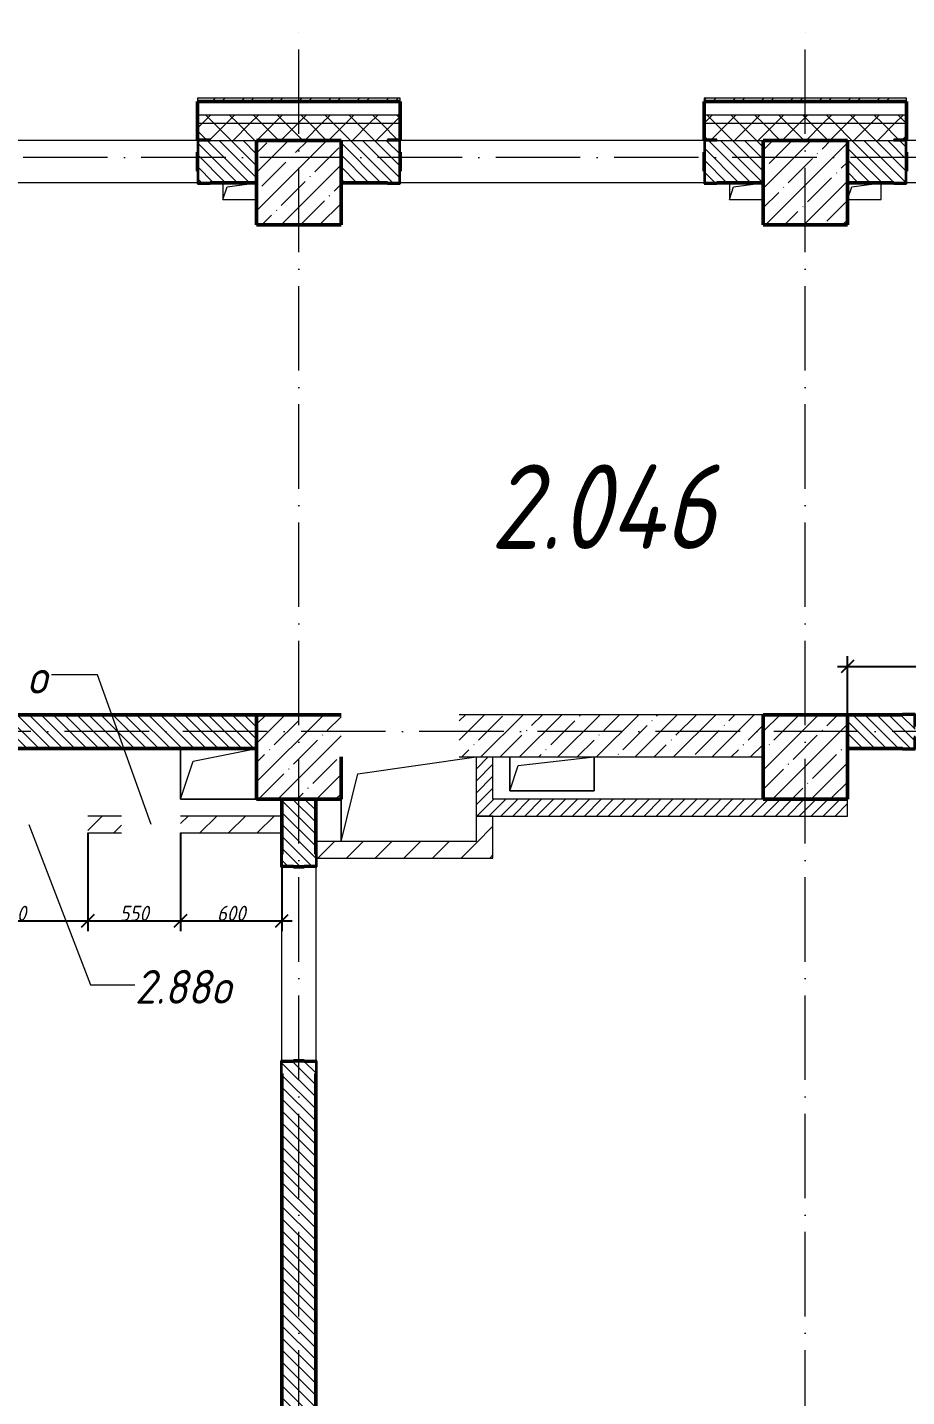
# Model space of a CAD drawing. Header units: millimetres. Extents: x -401725 to 250493, y 305116 to 802890.
# Drawn here: x 33333 to 38541, y 312586 to 320693 of the extents above; entities that cross this region are included whole.
import ezdxf

# ---------------------------------------------------------------- set-up
doc = ezdxf.new("R2010")
doc.units = ezdxf.units.MM
doc.linetypes.add('50_200_ШТРИХ_1Т_ш5_п1_п1_', pattern=[700, 500, -100, 0, -100])
for name, color, linetype, lineweight in [('A-____-____-DIMS', 7, 'Continuous', 9), ('A-FLOR-____-OTLN', 7, 'Continuous', 9), ('A-GENM-____-MCUT', 7, 'Continuous', 25), ('A-GENM-____-OTLN', 7, 'Continuous', 9), ('A-GENM-____-OTLN-1', 7, 'Continuous', 25), ('A-GLAZ-____-IDEN', 7, 'Continuous', 9), ('A-WALL-____-MCUT-1', 7, 'Continuous', 9), ('A-WALL-____-MCUT-2', 7, 'Continuous', 50), ('A-WALL-____-MCUT-3', 7, 'Continuous', 9), ('A-WALL-____-OTLN', 7, 'Continuous', 9), ('A-WALL-____-PATT-1', 7, 'Continuous', 9), ('A-WALL-FNSH-MCUT-1', 7, 'Continuous', 9), ('I-WALL-____-OTLN', 7, 'Continuous', 9), ('S-COLS-____-MCUT', 7, 'Continuous', 50), ('S-COLS-____-OTLN', 7, 'Continuous', 9), ('S-GRID-____-OTLN-1', 7, '50_200_ШТРИХ_1Т_ш5_п1_п1_', 9), ('Марки помещений', 7, 'Continuous', 9)]:
    doc.layers.add(name, color=color, linetype=linetype, lineweight=lineweight)
doc.styles.add('ISOCPEUR_I_3', font='isocpeui.ttf', dxfattribs={"width": 0.85, "height": 2.2})
doc.styles.add('ISOCPEUR_I_7', font='isocpeui.ttf', dxfattribs={"width": 0.9, "height": 90})
doc.styles.add('ISOCPEUR_I_9', font='isocpeui.ttf', dxfattribs={"width": 0.9, "height": 250})
doc.dimstyles.new('ISO-1_8_0_9К_СРЕДНИЙ_Кладочные_2', dxfattribs={"dimscale": 304.8, "dimtxt": 89.638306, "dimasz": 0.246063, "dimexe": 0.19685, "dimexo": 0, "dimgap": 0, "dimtad": 1, "dimdec": 3, "dimrnd": 0.001, "dimdsep": 46, "dimtxsty": 'ISOCPEUR_I_7', "dimblk1": 'OBLIQUE', "dimblk2": 'OBLIQUE', "dimsah": 1, "dimcen": 0.09, "dimdle": 0.19685, "dimazin": 0, "dimtfac": 1, "dimtdec": 4, "dimtix": 1, "dimtmove": 1, "dimatfit": 3, "dimfxl": 1, "dimtvp": 1, "dimtolj": 1, "dimtzin": 0, "dimarcsym": 2})
pattern_1 = [(135, (-15659.08, 310542.9), (-35.35534, -35.35534), [])]
pattern_2 = [(45, (-15659.08, 310542.9), (-70.71068, 70.71068), []), (135, (-15659.08, 310542.9), (-70.71068, -70.71068), [])]
pattern_3 = [(45, (-15659.08, 310542.9), (-114.04925, 114.04925), []), (45, (-15545.03, 310542.9), (-114.04925, 114.04925), [201.612, -40.322, 3.353, -36.97])]
pattern_4 = [(45, (-15659.08, 310542.9), (-84.8528, 84.8528), [])]
pattern_5 = [(45, (-15659.08, 310542.9), (-35.35534, 35.35534), [])]

# ---------------------------------------------------------------- blocks, each defined once
blk = doc.blocks.new('BSC_Колонна _Прямоугольная - 500х500-V60-АР1_План отверстий 2 этажа в осях 1-64_А-ГГ')
at = {"layer": 'S-COLS-____-OTLN'}
h = blk.add_hatch(dxfattribs=at)
h.set_pattern_fill('FP_89', color=256, style=0, pattern_type=2)
h.set_pattern_definition([(45, (-50600, -5831.04), (-114.04925, 114.04925), []), (45, (-50485.95, -5831.04), (-114.04925, 114.04925), [201.613, -40.323, 3.353, -36.97])])
h.paths.add_polyline_path([(-250, -250), (250, -250), (250, 250), (-250, 250), (-250, 0)], flags=0)
at = {"layer": 'S-COLS-____-MCUT'}
for p, q in [((250, 250), (-250, 250)), ((-250, 250), (-250, -250)), ((250, -250), (250, 0)), ((-250, -250), (250, -250))]:
    blk.add_line(p, q, dxfattribs=at)
blk = doc.blocks.new('BSC_Колонна _Прямоугольная - 500х500-V62-АР1_План отверстий 2 этажа в осях 1-64_А-ГГ')
at = {"layer": 'S-COLS-____-OTLN'}
h = blk.add_hatch(dxfattribs=at)
h.set_pattern_fill('FP_91', color=256, style=0, pattern_type=2)
h.set_pattern_definition([(45, (-53600, -5831.04), (-114.04925, 114.04925), []), (45, (-53485.95, -5831.04), (-114.04925, 114.04925), [201.613, -40.323, 3.353, -36.97])])
h.paths.add_polyline_path([(-250, -250), (250, -250), (250, 250), (-250, 250)], flags=0)
at = {"layer": 'S-COLS-____-MCUT'}
for p, q in [((250, 250), (-250, 250)), ((-250, 250), (-250, -250)), ((250, -250), (250, 250)), ((-250, -250), (250, -250))]:
    blk.add_line(p, q, dxfattribs=at)
blk = doc.blocks.new('BSC_Колонна _Прямоугольная - 500х500-V117-АР1_План отверстий 2 этажа в осях 1-64_А-ГГ')
at = {"layer": 'S-COLS-____-OTLN'}
h = blk.add_hatch(dxfattribs=at)
h.set_pattern_fill('FP_146', color=256, style=0, pattern_type=2)
h.set_pattern_definition([(45, (-53600, -9231.04), (-114.04925, 114.04925), []), (45, (-53485.95, -9231.04), (-114.04925, 114.04925), [201.613, -40.323, 3.353, -36.97])])
h.paths.add_polyline_path([(-250, -250), (250, -250), (250, 250), (-250, 250), (-250, 104.8)], flags=0)
at = {"layer": 'S-COLS-____-MCUT'}
for p, q in [((250, 250), (-250, 250)), ((-250, 250), (-250, -250)), ((250, -250), (250, 250)), ((-250, -250), (250, -250))]:
    blk.add_line(p, q, dxfattribs=at)
blk = doc.blocks.new('Фахверк_СКБ_Уголок - 250_2700-27497298-АР1_План отверстий 2 этажа в осях 1-64_А-ГГ')
at = {"layer": 'A-GENM-____-MCUT'}
for p, q in [((200, 181), (125, 181)), ((125, 181), (125, 106)), ((131, 106), (131, 175)), ((131, 175), (200, 175)), ((200, 175), (200, 181)), ((125, 106), (131, 106)), ((131, -6), (125, -6)), ((125, -6), (125, -81)), ((125, -81), (200, -81)), ((131, -75), (131, -6)), ((200, -75), (131, -75)), ((200, -81), (200, -75))]:
    blk.add_line(p, q, dxfattribs=at)
blk = doc.blocks.new('Фахверк_СКБ_Уголок - 200_3960-28268576-АР1_План отверстий 2 этажа в осях 1-64_А-ГГ')
at = {"layer": 'A-GENM-____-MCUT'}
for p, q in [((200, 156), (125, 156)), ((125, 156), (125, 81)), ((131, 81), (131, 150)), ((131, 150), (200, 150)), ((200, 150), (200, 156)), ((125, 81), (131, 81)), ((131, 19), (125, 19)), ((125, 19), (125, -56)), ((131, -50), (131, 19)), ((125, -56), (200, -56)), ((200, -50), (131, -50)), ((200, -56), (200, -50))]:
    blk.add_line(p, q, dxfattribs=at)
blk = doc.blocks.new('AR_Отверстие прямоугольное _в плите_ - AR_Отверстие прямоугольное _в плите_-V156-АР1_План отверстий 2 этажа в осях 1-64_А-ГГ')
at = {"layer": 'A-GENM-____-OTLN'}
for p, q in [((-250, 100), (-250, -100)), ((-200, 50), (250, 100)), ((250, -100), (250, 100)), ((-250, -100), (-200, 50)), ((-250, -100), (250, -100))]:
    blk.add_line(p, q, dxfattribs=at)
blk = doc.blocks.new('AR_Отверстие прямоугольное _в плите_ - AR_Отверстие прямоугольное _в плите_-V165-АР1_План отверстий 2 этажа в осях 1-64_А-ГГ')
at = {"layer": 'A-GENM-____-OTLN'}
for p, q in [((-100, 50), (-100, -50)), ((-100, -50), (-75, 25)), ((-75, 25), (100, 50)), ((-100, -50), (100, -50))]:
    blk.add_line(p, q, dxfattribs=at)
blk = doc.blocks.new('AR_Отверстие прямоугольное _в плите_ - AR_Отверстие прямоугольное _в плите_-V166-АР1_План отверстий 2 этажа в осях 1-64_А-ГГ')
at = {"layer": 'A-GENM-____-OTLN'}
for p, q in [((-100, -50), (-75, 25)), ((-75, 25), (100, 50)), ((100, -50), (100, 50)), ((-100, -50), (100, -50))]:
    blk.add_line(p, q, dxfattribs=at)
blk = doc.blocks.new('AR_Отверстие прямоугольное _в плите_ - AR_Отверстие прямоугольное _в плите_-30553057-АР1_План отверстий 2 этажа в осях 1-64_А-ГГ')
at = {"layer": 'A-GENM-____-OTLN'}
for p, q in [((-300, 150), (400, 250)), ((-400, -250), (-300, 150)), ((-400, 0), (-400, -250))]:
    blk.add_line(p, q, dxfattribs=at)
blk = doc.blocks.new('AR_Отверстие прямоугольное _в плите_ - AR_Отверстие прямоугольное _в плите_-30552670-АР1_План отверстий 2 этажа в осях 1-64_А-ГГ')
at = {"layer": 'A-GENM-____-OTLN'}
for p, q in [((-225, 150), (-225, -150)), ((-150, 75), (225, 150)), ((-225, -150), (-150, 75)), ((-225, -150), (225, -150))]:
    blk.add_line(p, q, dxfattribs=at)
blk = doc.blocks.new('154_Стойка_СКБ_Уголок - СМ-2180_200-28268025-АР1_План отверстий 2 этажа в осях 1-64_А-ГГ')
at = {"layer": 'A-GENM-____-MCUT'}
for p, q in [((125, 156), (125, 81)), ((200, 156), (125, 156)), ((131, 81), (131, 150)), ((131, 150), (200, 150)), ((200, 150), (200, 156)), ((125, 81), (131, 81)), ((131, 19), (125, 19)), ((125, 19), (125, -56)), ((131, -50), (131, 19)), ((125, -56), (200, -56)), ((200, -50), (131, -50)), ((200, -56), (200, -50))]:
    blk.add_line(p, q, dxfattribs=at)
blk = doc.blocks.new('_Oblique')
at = {"color": 0, "linetype": 'ByBlock', "lineweight": -2}
blk.add_line((-0.5, -0.5), (0.5, 0.5), dxfattribs=at)
blk = doc.blocks.new('*D9279')
at = {"layer": 'A-____-____-DIMS', "color": 0, "lineweight": -2, "transparency": 16777216}
for p, q in [((38130.9, 316910), (39250.9, 316910)), ((38190.9, 316623.9), (38190.9, 316970)), ((39190.9, 316623.9), (39190.9, 316970))]:
    blk.add_line(p, q, dxfattribs=at)
at = {"layer": 'Defpoints', "color": 0, "transparency": 16777216}
for p in [(39190.9, 316910), (38190.9, 316623.9), (39190.9, 316623.9)]:
    blk.add_point(p, dxfattribs=at)
at = {"layer": 'A-____-____-DIMS', "color": 0, "lineweight": -2, "transparency": 16777216, "xscale": 75, "yscale": 75, "zscale": 75, "rotation": 180}
blk.add_blockref('_Oblique', (38190.9, 316910), dxfattribs=at)
at = {"layer": 'A-____-____-DIMS', "color": 0, "lineweight": -2, "transparency": 16777216, "xscale": 75, "yscale": 75, "zscale": 75}
blk.add_blockref('_Oblique', (39190.9, 316910), dxfattribs=at)
at = {"layer": 'A-____-____-DIMS', "color": 0, "transparency": 16777216, "insert": (38690.9, 316955), "char_height": 90, "width": 504.733, "attachment_point": 5, "style": 'ISOCPEUR_I_7'}
blk.add_mtext('\\A1;1000', dxfattribs=at)
blk = doc.blocks.new('*D9280')
at = {"layer": 'A-____-____-DIMS', "color": 0, "lineweight": -2, "transparency": 16777216}
for p, q in [((32790.9, 315873.9), (32790.9, 315342.7)), ((33690.9, 315923.9), (33690.9, 315342.7)), ((32730.9, 315402.7), (33750.9, 315402.7))]:
    blk.add_line(p, q, dxfattribs=at)
at = {"layer": 'Defpoints', "color": 0, "transparency": 16777216}
for p in [(32790.9, 315873.9), (33690.9, 315923.9), (33690.9, 315402.7)]:
    blk.add_point(p, dxfattribs=at)
at = {"layer": 'A-____-____-DIMS', "color": 0, "lineweight": -2, "transparency": 16777216, "xscale": 75, "yscale": 75, "zscale": 75, "rotation": 180}
blk.add_blockref('_Oblique', (32790.9, 315402.7), dxfattribs=at)
at = {"layer": 'A-____-____-DIMS', "color": 0, "lineweight": -2, "transparency": 16777216, "xscale": 75, "yscale": 75, "zscale": 75}
blk.add_blockref('_Oblique', (33690.9, 315402.7), dxfattribs=at)
at = {"layer": 'A-____-____-DIMS', "color": 0, "transparency": 16777216, "insert": (33240.9, 315447.7), "char_height": 90, "width": 409.578, "attachment_point": 5, "style": 'ISOCPEUR_I_7'}
blk.add_mtext('\\A1;900', dxfattribs=at)
blk = doc.blocks.new('*D9281')
at = {"layer": 'A-____-____-DIMS', "color": 0, "lineweight": -2, "transparency": 16777216}
for p, q in [((33690.9, 315923.9), (33690.9, 315342.7)), ((34240.9, 315923.9), (34240.9, 315342.7)), ((33630.9, 315402.7), (34300.9, 315402.7))]:
    blk.add_line(p, q, dxfattribs=at)
at = {"layer": 'Defpoints', "color": 0, "transparency": 16777216}
for p in [(33690.9, 315923.9), (34240.9, 315923.9), (34240.9, 315402.7)]:
    blk.add_point(p, dxfattribs=at)
at = {"layer": 'A-____-____-DIMS', "color": 0, "lineweight": -2, "transparency": 16777216, "xscale": 75, "yscale": 75, "zscale": 75, "rotation": 180}
blk.add_blockref('_Oblique', (33690.9, 315402.7), dxfattribs=at)
at = {"layer": 'A-____-____-DIMS', "color": 0, "lineweight": -2, "transparency": 16777216, "xscale": 75, "yscale": 75, "zscale": 75}
blk.add_blockref('_Oblique', (34240.9, 315402.7), dxfattribs=at)
at = {"layer": 'A-____-____-DIMS', "color": 0, "transparency": 16777216, "insert": (33965.9, 315447.7), "char_height": 90, "width": 409.578, "attachment_point": 5, "style": 'ISOCPEUR_I_7'}
blk.add_mtext('\\A1;550', dxfattribs=at)
blk = doc.blocks.new('*D9282')
at = {"layer": 'A-____-____-DIMS', "color": 0, "lineweight": -2, "transparency": 16777216}
for p, q in [((34240.9, 315923.9), (34240.9, 315342.7)), ((34840.9, 315923.9), (34840.9, 315342.7)), ((34180.9, 315402.7), (34900.9, 315402.7))]:
    blk.add_line(p, q, dxfattribs=at)
at = {"layer": 'Defpoints', "color": 0, "transparency": 16777216}
for p in [(34240.9, 315923.9), (34840.9, 315923.9), (34840.9, 315402.7)]:
    blk.add_point(p, dxfattribs=at)
at = {"layer": 'A-____-____-DIMS', "color": 0, "lineweight": -2, "transparency": 16777216, "xscale": 75, "yscale": 75, "zscale": 75, "rotation": 180}
blk.add_blockref('_Oblique', (34240.9, 315402.7), dxfattribs=at)
at = {"layer": 'A-____-____-DIMS', "color": 0, "lineweight": -2, "transparency": 16777216, "xscale": 75, "yscale": 75, "zscale": 75}
blk.add_blockref('_Oblique', (34840.9, 315402.7), dxfattribs=at)
at = {"layer": 'A-____-____-DIMS', "color": 0, "transparency": 16777216, "insert": (34540.9, 315447.7), "char_height": 90, "width": 409.578, "attachment_point": 5, "style": 'ISOCPEUR_I_7'}
blk.add_mtext('\\A1;600', dxfattribs=at)

msp = doc.modelspace()

# ---------------------------------------------------------------- hatches: boundary and pattern name
at = {"layer": 'A-WALL-____-PATT-1'}
h = msp.add_hatch(dxfattribs=at)
h.set_pattern_fill('FP_3', color=256, style=0, pattern_type=2)
h.set_pattern_definition([(45, (-15659.08, 310542.9), (-85.53659, 85.53659), []), (45, (-15602.06, 310542.9), (-85.53659, 85.53659), [])])
h.paths.add_polyline_path([(56205.9187, 320253.9433), (56205.9187, 320273.9433), (52340.9187, 320273.9433), (52340.9187, 320253.9433), (55025.8006, 320253.9433)], flags=0)
h.paths.add_polyline_path([(50540.9187, 320253.9433), (50540.9187, 320273.9433), (49340.9187, 320273.9433), (49340.9187, 320253.9433), (49723.4078, 320253.9433)], flags=0)
h.paths.add_polyline_path([(47540.9187, 320253.9433), (47540.9187, 320273.9433), (46340.9187, 320273.9433), (46340.9187, 320253.9433), (47072.2113, 320253.9433)], flags=0)
h.paths.add_polyline_path([(43537.2827, 320253.9433), (44540.9187, 320253.9433), (44540.9187, 320273.9433), (43340.9187, 320273.9433), (43340.9187, 320253.9433)], flags=0)
h.paths.add_polyline_path([(40886.0863, 320253.9433), (41540.9187, 320253.9433), (41540.9187, 320273.9433), (40340.9187, 320273.9433), (40340.9187, 320253.9433)], flags=0)
h.paths.add_polyline_path([(38540.9187, 320253.9433), (38540.9187, 320273.9433), (37340.9187, 320273.9433), (37340.9187, 320253.9433), (37351.1577, 320253.9433)], flags=0)
h.paths.add_polyline_path([(35540.9187, 320253.9433), (35540.9187, 320273.9433), (34340.9187, 320273.9433), (34340.9187, 320253.9433), (34699.9613, 320253.9433)], flags=0)
h.paths.add_polyline_path([(29540.9187, 320253.9433), (29540.9187, 320273.9433), (28340.9187, 320273.9433), (28340.9187, 320253.9433), (28513.8363, 320253.9433)], flags=0)
h.paths.add_polyline_path([(31340.9187, 320253.9433), (32540.9187, 320253.9433), (32540.9187, 320273.9433), (31340.9187, 320273.9433)], flags=0)
h.paths.add_polyline_path([(25340.9187, 320253.9433), (26540.9187, 320253.9433), (26540.9187, 320273.9433), (25340.9187, 320273.9433)], flags=0)
h.paths.add_polyline_path([(22675.9187, 320253.9433), (23540.9187, 320253.9433), (23540.9187, 320273.9433), (22675.9187, 320273.9433)], flags=0)
h = msp.add_hatch(dxfattribs=at)
h.set_pattern_fill('FP_1', color=256, style=0, pattern_type=2)
h.set_pattern_definition(pattern_2)
h.paths.add_polyline_path([(58690.9187, 320123.9433), (58690.9187, 320173.9433), (52340.9187, 320173.9433), (52340.9187, 320123.9433), (58560.7292, 320123.9433)], flags=0)
h.paths.add_polyline_path([(49723.4078, 320123.9433), (50540.9187, 320123.9433), (50540.9187, 320173.9433), (49340.9187, 320173.9433), (49340.9187, 320123.9433)], flags=0)
h.paths.add_polyline_path([(47540.9187, 320123.9433), (47540.9187, 320173.9433), (46340.9187, 320173.9433), (46340.9187, 320123.9433), (47072.2113, 320123.9433)], flags=0)
h.paths.add_polyline_path([(44540.9187, 320123.9433), (44540.9187, 320173.9433), (43340.9187, 320173.9433), (43340.9187, 320123.9433), (44421.0149, 320123.9433)], flags=0)
h.paths.add_polyline_path([(41540.9187, 320123.9433), (41540.9187, 320173.9433), (40340.9187, 320173.9433), (40340.9187, 320123.9433), (40886.0863, 320123.9433)], flags=0)
h.paths.add_polyline_path([(37340.9187, 320123.9433), (38540.9187, 320123.9433), (38540.9187, 320173.9433), (37340.9187, 320173.9433)], flags=0)
h.paths.add_polyline_path([(34340.9187, 320123.9433), (35540.9187, 320123.9433), (35540.9187, 320173.9433), (34340.9187, 320173.9433)], flags=0)
h.paths.add_polyline_path([(32048.7649, 320123.9433), (32540.9187, 320123.9433), (32540.9187, 320173.9433), (31340.9187, 320173.9433), (31340.9187, 320123.9433)], flags=0)
h.paths.add_polyline_path([(29540.9187, 320123.9433), (29540.9187, 320173.9433), (28340.9187, 320173.9433), (28340.9187, 320123.9433), (28513.8363, 320123.9433)], flags=0)
h.paths.add_polyline_path([(26540.9187, 320123.9433), (26540.9187, 320173.9433), (25340.9187, 320173.9433), (25340.9187, 320123.9433), (25862.6399, 320123.9433)], flags=0)
h.paths.add_polyline_path([(22140.9187, 320123.9433), (23540.9187, 320123.9433), (23540.9187, 320173.9433), (22140.9187, 320173.9433)], flags=0)
h.paths.add_polyline_path([(20340.9187, 320123.9433), (20340.9187, 320173.9433), (19140.9187, 320173.9433), (19140.9187, 320123.9433), (19676.5149, 320123.9433)], flags=0)
h.paths.add_polyline_path([(11340.9187, 320123.9433), (11340.9187, 320173.9433), (8170.9187, 320173.9433), (8170.9187, 320123.9433), (9071.7291, 320123.9433)], flags=0)
h = msp.add_hatch(dxfattribs=at)
h.set_pattern_fill('FP_1', color=256, style=0, pattern_type=2)
h.set_pattern_definition(pattern_2)
h.paths.add_polyline_path([(58690.9187, 320023.9433), (58690.9187, 320123.9433), (52340.9187, 320123.9433), (52340.9187, 320029.9433), (52415.9187, 320029.9433), (52415.9187, 320023.9433), (58560.7292, 320023.9433)], flags=0)
h.paths.add_polyline_path([(49723.4078, 320023.9433), (50465.9187, 320023.9433), (50465.9187, 320029.9433), (50540.9187, 320029.9433), (50540.9187, 320123.9433), (49340.9187, 320123.9433), (49340.9187, 320029.9433), (49415.9187, 320029.9433), (49415.9187, 320023.9433)], flags=0)
h.paths.add_polyline_path([(47465.9187, 320023.9433), (47465.9187, 320029.9433), (47540.9187, 320029.9433), (47540.9187, 320123.9433), (46340.9187, 320123.9433), (46340.9187, 320029.9433), (46415.9187, 320029.9433), (46415.9187, 320023.9433), (47190.9187, 320023.9433)], flags=0)
h.paths.add_polyline_path([(43690.9187, 320023.9433), (44465.9187, 320023.9433), (44465.9187, 320029.9433), (44540.9187, 320029.9433), (44540.9187, 320123.9433), (43340.9187, 320123.9433), (43340.9187, 320029.9433), (43415.9187, 320029.9433), (43415.9187, 320023.9433), (43537.2827, 320023.9433)], flags=0)
h.paths.add_polyline_path([(40886.0863, 320023.9433), (41465.9187, 320023.9433), (41465.9187, 320029.9433), (41540.9187, 320029.9433), (41540.9187, 320123.9433), (40340.9187, 320123.9433), (40340.9187, 320029.9433), (40415.9187, 320029.9433), (40415.9187, 320023.9433)], flags=0)
h.paths.add_polyline_path([(38190.9187, 320023.9433), (38465.9187, 320023.9433), (38465.9187, 320029.9433), (38540.9187, 320029.9433), (38540.9187, 320123.9433), (37340.9187, 320123.9433), (37340.9187, 320029.9433), (37415.9187, 320029.9433), (37415.9187, 320023.9433), (37690.9187, 320023.9433)], flags=0)
h.paths.add_polyline_path([(35190.9187, 320023.9433), (35465.9187, 320023.9433), (35465.9187, 320029.9433), (35540.9187, 320029.9433), (35540.9187, 320123.9433), (34340.9187, 320123.9433), (34340.9187, 320029.9433), (34415.9187, 320029.9433), (34415.9187, 320023.9433), (34699.9613, 320023.9433)], flags=0)
h.paths.add_polyline_path([(32465.9187, 320023.9433), (32465.9187, 320029.9433), (32540.9187, 320029.9433), (32540.9187, 320123.9433), (31340.9187, 320123.9433), (31340.9187, 320029.9433), (31415.9187, 320029.9433), (31415.9187, 320023.9433), (32048.7649, 320023.9433)], flags=0)
h.paths.add_polyline_path([(29465.9187, 320023.9433), (29465.9187, 320029.9433), (29540.9187, 320029.9433), (29540.9187, 320123.9433), (28340.9187, 320123.9433), (28340.9187, 320029.9433), (28415.9187, 320029.9433), (28415.9187, 320023.9433), (29190.9187, 320023.9433)], flags=0)
h.paths.add_polyline_path([(25415.9187, 320023.9433), (26465.9187, 320023.9433), (26465.9187, 320029.9433), (26540.9187, 320029.9433), (26540.9187, 320123.9433), (25340.9187, 320123.9433), (25340.9187, 320029.9433), (25415.9187, 320029.9433)], flags=0)
h.paths.add_polyline_path([(23190.9187, 320023.9433), (23465.9187, 320023.9433), (23465.9187, 320029.9433), (23540.9187, 320029.9433), (23540.9187, 320123.9433), (22140.9187, 320123.9433), (22140.9187, 320023.9433), (22640.9187, 320023.9433)], flags=0)
h.paths.add_polyline_path([(19676.5149, 320023.9433), (20265.9187, 320023.9433), (20265.9187, 320029.9433), (20340.9187, 320029.9433), (20340.9187, 320123.9433), (19140.9187, 320123.9433), (19140.9187, 320023.9433), (19640.9187, 320023.9433)], flags=0)
h.paths.add_polyline_path([(11265.9187, 320023.9433), (11265.9187, 320029.9433), (11340.9187, 320029.9433), (11340.9187, 320123.9433), (8170.9187, 320123.9433), (8170.9187, 320023.9433), (10640.9187, 320023.9433)], flags=0)
h = msp.add_hatch(dxfattribs=at)
h.set_pattern_fill('FP_6', color=256, style=0, pattern_type=2)
h.set_pattern_definition(pattern_1)
h.paths.add_polyline_path([(34415.9187, 319773.9433), (34690.9187, 319773.9433), (34690.9187, 320023.9433), (34346.9187, 320023.9433), (34346.9187, 319954.9433), (34340.9187, 319954.9433), (34340.9187, 319842.9433), (34346.9187, 319842.9433), (34346.9187, 319773.9433)], flags=0)
h.paths.add_polyline_path([(31415.9187, 319773.9433), (32534.9187, 319773.9433), (32534.9187, 319842.9433), (32540.9187, 319842.9433), (32540.9187, 319954.9433), (32534.9187, 319954.9433), (32534.9187, 320023.9433), (31346.9187, 320023.9433), (31346.9187, 319954.9433), (31340.9187, 319954.9433), (31340.9187, 319842.9433), (31346.9187, 319842.9433), (31346.9187, 319773.9433)], flags=0)
h.paths.add_polyline_path([(29465.9187, 319773.9433), (29534.9187, 319773.9433), (29534.9187, 319842.9433), (29540.9187, 319842.9433), (29540.9187, 319954.9433), (29534.9187, 319954.9433), (29534.9187, 320023.9433), (29190.9187, 320023.9433), (29190.9187, 319773.9433)], flags=0)
h = msp.add_hatch(dxfattribs=at)
h.set_pattern_fill('FP_6', color=256, style=0, pattern_type=2)
h.set_pattern_definition(pattern_1)
h.paths.add_polyline_path([(37351.1577, 319773.9433), (37690.9187, 319773.9433), (37690.9187, 320023.9433), (37346.9187, 320023.9433), (37346.9187, 319954.9433), (37340.9187, 319954.9433), (37340.9187, 319842.9433), (37346.9187, 319842.9433), (37346.9187, 319773.9433)], flags=0)
h.paths.add_polyline_path([(35534.9187, 319773.9433), (35534.9187, 319842.9433), (35540.9187, 319842.9433), (35540.9187, 319954.9433), (35534.9187, 319954.9433), (35534.9187, 320023.9433), (35190.9187, 320023.9433), (35190.9187, 319773.9433), (35465.9187, 319773.9433)], flags=0)
h = msp.add_hatch(dxfattribs=at)
h.set_pattern_fill('FP_6', color=256, style=0, pattern_type=2)
h.set_pattern_definition(pattern_1)
h.paths.add_polyline_path([(43346.9187, 319773.9433), (43690.9187, 319773.9433), (43690.9187, 320023.9433), (43346.9187, 320023.9433), (43346.9187, 319954.9433), (43340.9187, 319954.9433), (43340.9187, 319842.9433), (43346.9187, 319842.9433), (43346.9187, 319778.229)], flags=0)
h.paths.add_polyline_path([(40886.0863, 319773.9433), (41534.9187, 319773.9433), (41534.9187, 319842.9433), (41540.9187, 319842.9433), (41540.9187, 319954.9433), (41534.9187, 319954.9433), (41534.9187, 320023.9433), (40346.9187, 320023.9433), (40346.9187, 319954.9433), (40340.9187, 319954.9433), (40340.9187, 319842.9433), (40346.9187, 319842.9433), (40346.9187, 319773.9433), (40415.9187, 319773.9433)], flags=0)
h.paths.add_polyline_path([(38534.9187, 319773.9433), (38534.9187, 319842.9433), (38540.9187, 319842.9433), (38540.9187, 319954.9433), (38534.9187, 319954.9433), (38534.9187, 320023.9433), (38190.9187, 320023.9433), (38190.9187, 319773.9433), (38465.9187, 319773.9433)], flags=0)
h = msp.add_hatch(dxfattribs=at)
h.set_pattern_fill('FP_6', color=256, style=0, pattern_type=2)
h.set_pattern_definition(pattern_1)
h.paths.add_polyline_path([(33816.2292, 316423.9433), (34690.9187, 316423.9433), (34690.9187, 316623.9433), (31946.9187, 316623.9433), (31946.9187, 316554.9433), (31940.9187, 316554.9433), (31940.9187, 316492.9433), (31946.9187, 316492.9433), (31946.9187, 316423.9433), (32048.7649, 316423.9433)], flags=0)
h.paths.add_polyline_path([(29890.9187, 316423.9433), (30784.9187, 316423.9433), (30784.9187, 316492.9433), (30790.9187, 316492.9433), (30790.9187, 316554.9433), (30784.9187, 316554.9433), (30784.9187, 316623.9433), (29890.9187, 316623.9433), (29890.9187, 316511.4433)], flags=0)
h.paths.add_polyline_path([(29190.9187, 316423.9433), (29490.9187, 316423.9433), (29490.9187, 316623.9433), (29190.9187, 316623.9433)], flags=0)
h = msp.add_hatch(dxfattribs=at)
h.set_pattern_fill('FP_25', color=256, style=0, pattern_type=2)
h.set_pattern_definition(pattern_3)
h.paths.add_polyline_path([(37690.9187, 316373.9433), (37690.9187, 316623.9433), (35890.9187, 316623.9433), (35890.9187, 316373.9433), (37351.1577, 316373.9433)], flags=0)
h = msp.add_hatch(dxfattribs=at)
h.set_pattern_fill('FP_6', color=256, style=0, pattern_type=2)
h.set_pattern_definition(pattern_1)
h.paths.add_polyline_path([(43690.9187, 316423.9433), (43690.9187, 316623.9433), (43290.9187, 316623.9433), (43290.9187, 316423.9433)], flags=0)
h.paths.add_polyline_path([(40296.9187, 316423.9433), (41084.9187, 316423.9433), (41084.9187, 316492.9433), (41090.9187, 316492.9433), (41090.9187, 316554.9433), (41084.9187, 316554.9433), (41084.9187, 316623.9433), (40296.9187, 316623.9433), (40296.9187, 316554.9433), (40290.9187, 316554.9433), (40290.9187, 316492.9433), (40296.9187, 316492.9433), (40296.9187, 316463.9433)], flags=0)
h.paths.add_polyline_path([(41996.9187, 316423.9433), (42890.9187, 316423.9433), (42890.9187, 316623.9433), (41996.9187, 316623.9433), (41996.9187, 316554.9433), (41990.9187, 316554.9433), (41990.9187, 316492.9433), (41996.9187, 316492.9433), (41996.9187, 316424.6491)], flags=0)
h.paths.add_polyline_path([(38515.9187, 316423.9433), (38584.9187, 316423.9433), (38584.9187, 316492.9433), (38590.9187, 316492.9433), (38590.9187, 316554.9433), (38584.9187, 316554.9433), (38584.9187, 316623.9433), (38190.9187, 316623.9433), (38190.9187, 316423.9433)], flags=0)
h = msp.add_hatch(dxfattribs=at)
h.set_pattern_fill('FP_5', color=256, style=0, pattern_type=2)
h.set_pattern_definition(pattern_5)
h.paths.add_polyline_path([(36090.9187, 316123.9433), (36090.9187, 316373.9433), (35990.9187, 316373.9433), (35990.9187, 316123.9433)], flags=0)
h = msp.add_hatch(dxfattribs=at)
h.set_pattern_fill('FP_6', color=256, style=0, pattern_type=2)
h.set_pattern_definition(pattern_1)
h.paths.add_polyline_path([(34840.9187, 309123.9433), (35040.9187, 309123.9433), (35040.6985, 314567.9433), (34971.9187, 314567.9433), (34971.9187, 314573.9433), (34909.9187, 314573.9433), (34909.9187, 314567.9433), (34840.9187, 314567.9433), (34840.9187, 309558.8219)], flags=0)
h.paths.add_polyline_path([(34971.9187, 315723.9433), (34971.9187, 315729.9433), (35040.9187, 315729.9433), (35040.9187, 316123.9433), (34840.9187, 316123.9433), (34840.9187, 315729.9433), (34909.9187, 315729.9433), (34909.9187, 315723.9433)], flags=0)
h = msp.add_hatch(dxfattribs=at)
h.set_pattern_fill('FP_5', color=256, style=0, pattern_type=2)
h.set_pattern_definition(pattern_5)
h.paths.add_polyline_path([(35990.9187, 316023.9433), (38190.9187, 316023.9433), (38190.9187, 316123.9433), (35990.9187, 316123.9433)], flags=0)
h = msp.add_hatch(dxfattribs=at)
h.set_pattern_fill('FP_4', color=256, style=0, pattern_type=2)
h.set_pattern_definition(pattern_4)
h.paths.add_polyline_path([(32790.9187, 315923.9433), (32990.9187, 315923.9433), (32990.9187, 316023.9433), (32790.9187, 316023.9433)], flags=0)
h.paths.add_polyline_path([(33816.2292, 315923.9433), (33890.9187, 315923.9433), (33890.9187, 316023.9433), (33690.9187, 316023.9433), (33690.9187, 315923.9433)], flags=0)
h.paths.add_polyline_path([(34840.9187, 315923.9433), (34840.9187, 316023.9433), (34240.9187, 316023.9433), (34240.9187, 315923.9433)], flags=0)
h.paths.add_polyline_path([(32042.4187, 315926.9433), (32087.9187, 315926.9433), (32087.9187, 316020.9433), (32040.9187, 316020.9433), (32040.9187, 315926.9433)], flags=0)
h = msp.add_hatch(dxfattribs=at)
h.set_pattern_fill('FP_4', color=256, style=0, pattern_type=2)
h.set_pattern_definition(pattern_4)
h.paths.add_polyline_path([(36090.9187, 315773.9433), (36090.9187, 316023.9433), (35990.9187, 316023.9433), (35990.9187, 315773.9433)], flags=0)
h = msp.add_hatch(dxfattribs=at)
h.set_pattern_fill('FP_4', color=256, style=0, pattern_type=2)
h.set_pattern_definition(pattern_4)
h.paths.add_polyline_path([(35990.9187, 315773.9433), (35990.9187, 315873.9433), (35040.9187, 315873.9433), (35040.9187, 315798.9433), (35046.9187, 315798.9433), (35046.9187, 315773.9433), (35583.6935, 315773.9433)], flags=0)
at = {"layer": 'S-COLS-____-OTLN'}
h = msp.add_hatch(dxfattribs=at)
h.set_pattern_fill('FP_25', color=256, style=0, pattern_type=2)
h.set_pattern_definition(pattern_3)
h.paths.add_polyline_path([(34690.9187, 319523.9433), (35190.9187, 319523.9433), (35190.9187, 320023.9433), (34690.9187, 320023.9433), (34690.9187, 319878.7498)], flags=0)

# ---------------------------------------------------------------- linework, layer by layer
at = {"layer": 'A-FLOR-____-OTLN'}
for p, q in [((34240.9187, 316123.9433), (34240.9187, 316423.9433)), ((36190.9187, 316173.9433), (36190.9187, 316373.9433)), ((36690.9187, 316373.9433), (36690.9187, 316173.9433)), ((36690.9187, 316173.9433), (36190.9187, 316173.9433)), ((34690.9187, 316123.9433), (34240.9187, 316123.9433)), ((35190.9187, 315873.9433), (35190.9187, 316123.9433))]:
    msp.add_line(p, q, dxfattribs=at)
at = {"layer": 'A-GLAZ-____-IDEN'}
for p, q in [((33748.1614, 316860.6893), (33475.3567, 316860.6893)), ((34065.9187, 315973.9433), (33748.1614, 316860.6893)), ((33340.9187, 315973.9433), (33706.5894, 315025.1895)), ((33706.5894, 315025.1895), (33970.0812, 315025.1895))]:
    msp.add_line(p, q, dxfattribs=at)
at = {"layer": 'A-WALL-____-MCUT-1'}
for p, q in [((37690.9187, 316623.9433), (35890.9187, 316623.9433)), ((35890.9187, 316373.9433), (37690.9187, 316373.9433))]:
    msp.add_line(p, q, dxfattribs=at)
at = {"layer": 'A-WALL-____-MCUT-2'}
for p, q in [((35540.9187, 320253.9433), (34340.9187, 320253.9433)), ((34340.9187, 320253.9433), (34340.9187, 320029.9433)), ((35540.9187, 320029.9433), (35540.9187, 320253.9433)), ((38540.9187, 320253.9433), (37340.9187, 320253.9433)), ((37340.9187, 320253.9433), (37340.9187, 320029.9433)), ((38540.9187, 320029.9433), (38540.9187, 320253.9433)), ((34690.9187, 320023.9433), (35190.9187, 320023.9433)), ((34690.9187, 319773.9433), (34690.9187, 320023.9433)), ((35190.9187, 320023.9433), (35190.9187, 319773.9433)), ((34340.9187, 319954.9433), (34340.9187, 319842.9433)), ((35540.9187, 319842.9433), (35540.9187, 319954.9433)), ((37340.9187, 319954.9433), (37340.9187, 319842.9433)), ((38540.9187, 319842.9433), (38540.9187, 319954.9433)), ((34415.9187, 319773.9433), (34690.9187, 319773.9433)), ((35190.9187, 319773.9433), (35465.9187, 319773.9433)), ((37415.9187, 319773.9433), (37690.9187, 319773.9433)), ((38190.9187, 319773.9433), (38465.9187, 319773.9433)), ((34690.9187, 316623.9433), (32015.9187, 316623.9433)), ((38515.9187, 316623.9433), (38190.9187, 316623.9433)), ((32015.9187, 316423.9433), (34690.9187, 316423.9433)), ((38190.9187, 316423.9433), (38515.9187, 316423.9433)), ((34840.9187, 316123.9433), (34840.9187, 315798.9433)), ((35040.9187, 315798.9433), (35040.9187, 316123.9433)), ((34909.9187, 315723.9433), (34971.9187, 315723.9433)), ((34971.9187, 314573.9433), (34909.9187, 314573.9433)), ((34840.9187, 314498.9433), (34840.9187, 309123.9433)), ((35040.9187, 309123.9433), (35040.9187, 314498.9433))]:
    msp.add_line(p, q, dxfattribs=at)
at = {"layer": 'A-WALL-____-MCUT-3'}
for p, q in [((35540.9187, 320173.9433), (34340.9187, 320173.9433)), ((38540.9187, 320173.9433), (37340.9187, 320173.9433)), ((35540.9187, 320123.9433), (34340.9187, 320123.9433)), ((38540.9187, 320123.9433), (37340.9187, 320123.9433)), ((34415.9187, 320023.9433), (34690.9187, 320023.9433)), ((35190.9187, 320023.9433), (35465.9187, 320023.9433)), ((37415.9187, 320023.9433), (37690.9187, 320023.9433)), ((38190.9187, 320023.9433), (38465.9187, 320023.9433))]:
    msp.add_line(p, q, dxfattribs=at)
at = {"layer": 'A-WALL-____-OTLN'}
for p, q in [((34340.9187, 320023.9433), (32540.9187, 320023.9433)), ((37340.9187, 320023.9433), (35540.9187, 320023.9433)), ((40340.9187, 320023.9433), (38540.9187, 320023.9433)), ((34340.9187, 319773.9433), (32540.9187, 319773.9433)), ((37340.9187, 319773.9433), (35540.9187, 319773.9433)), ((40340.9187, 319773.9433), (38540.9187, 319773.9433))]:
    msp.add_line(p, q, dxfattribs=at)
at = {"layer": 'A-WALL-FNSH-MCUT-1'}
for p, q in [((35540.9187, 320273.9433), (34340.9187, 320273.9433)), ((34340.9187, 320273.9433), (34340.9187, 320253.9433)), ((34340.9187, 320253.9433), (34340.9187, 320253.9433)), ((35540.9187, 320253.9433), (35540.9187, 320273.9433)), ((38540.9187, 320273.9433), (37340.9187, 320273.9433)), ((37340.9187, 320273.9433), (37340.9187, 320253.9433)), ((37340.9187, 320253.9433), (37340.9187, 320253.9433)), ((38540.9187, 320253.9433), (38540.9187, 320273.9433)), ((35990.9187, 316373.9433), (35990.9187, 315873.9433)), ((36090.9187, 316123.9433), (36090.9187, 316373.9433)), ((37690.9187, 316123.9433), (36090.9187, 316123.9433)), ((38190.9187, 316023.9433), (38190.9187, 316123.9433)), ((33890.9187, 316023.9433), (33690.9187, 316023.9433)), ((34840.9187, 316023.9433), (34240.9187, 316023.9433)), ((36090.9187, 316023.9433), (35990.9187, 316023.9433)), ((35990.9187, 316023.9433), (38190.9187, 316023.9433)), ((36090.9187, 315773.9433), (36090.9187, 316023.9433)), ((33690.9187, 315923.9433), (33890.9187, 315923.9433)), ((34240.9187, 315923.9433), (34840.9187, 315923.9433)), ((35990.9187, 315873.9433), (35040.9187, 315873.9433)), ((35046.9187, 315773.9433), (36090.9187, 315773.9433))]:
    msp.add_line(p, q, dxfattribs=at)
at = {"layer": 'I-WALL-____-OTLN'}
for p, q in [((34840.9187, 314573.9433), (34840.9187, 315723.9433)), ((35040.9187, 315723.9433), (35040.9187, 314573.9433))]:
    msp.add_line(p, q, dxfattribs=at)
at = {"layer": 'S-COLS-____-MCUT'}
for p, q in [((35190.9187, 320023.9433), (34690.9187, 320023.9433)), ((34690.9187, 320023.9433), (34690.9187, 319523.9433)), ((35190.9187, 319523.9433), (35190.9187, 320023.9433)), ((34690.9187, 319523.9433), (35190.9187, 319523.9433))]:
    msp.add_line(p, q, dxfattribs=at)
at = {"layer": 'S-GRID-____-OTLN-1'}
for p, q in [((34940.9187, 306060.2949), (34940.9187, 320693.4406)), ((37940.9187, 306060.2949), (37940.9187, 320693.4406)), ((88415.3253, 319923.9433), (-20104.6453, 319923.9433)), ((74659.706, 316523.9433), (-20327.8515, 316523.9433))]:
    msp.add_line(p, q, dxfattribs=at)

# ---------------------------------------------------------------- block references
at = {"layer": 'A-GENM-____-OTLN'}
for name, p in [('AR_Отверстие прямоугольное _в плите_ - AR_Отверстие прямоугольное _в плите_-V165-АР1_План отверстий 2 этажа в осях 1-64_А-ГГ', (34590.9187, 319723.9433)), ('AR_Отверстие прямоугольное _в плите_ - AR_Отверстие прямоугольное _в плите_-V165-АР1_План отверстий 2 этажа в осях 1-64_А-ГГ', (37590.9187, 319723.9433)), ('AR_Отверстие прямоугольное _в плите_ - AR_Отверстие прямоугольное _в плите_-V166-АР1_План отверстий 2 этажа в осях 1-64_А-ГГ', (38290.9187, 319723.9433)), ('AR_Отверстие прямоугольное _в плите_ - AR_Отверстие прямоугольное _в плите_-30552670-АР1_План отверстий 2 этажа в осях 1-64_А-ГГ', (34465.9187, 316273.9433)), ('AR_Отверстие прямоугольное _в плите_ - AR_Отверстие прямоугольное _в плите_-30553057-АР1_План отверстий 2 этажа в осях 1-64_А-ГГ', (35590.9187, 316123.9433)), ('AR_Отверстие прямоугольное _в плите_ - AR_Отверстие прямоугольное _в плите_-V156-АР1_План отверстий 2 этажа в осях 1-64_А-ГГ', (36440.9187, 316273.9433))]:
    msp.add_blockref(name, p, dxfattribs=at)
at = {"layer": 'A-GENM-____-OTLN-1'}
for p in [(34215.9187, 319848.9433), (37215.9187, 319848.9433)]:
    msp.add_blockref('Фахверк_СКБ_Уголок - 250_2700-27497298-АР1_План отверстий 2 этажа в осях 1-64_А-ГГ', p, dxfattribs=at)
for name, p, rotation in [('Фахверк_СКБ_Уголок - 250_2700-27497298-АР1_План отверстий 2 этажа в осях 1-64_А-ГГ', (35665.9187, 319948.9433), 180), ('Фахверк_СКБ_Уголок - 250_2700-27497298-АР1_План отверстий 2 этажа в осях 1-64_А-ГГ', (38665.9187, 319948.9433), 180), ('Фахверк_СКБ_Уголок - 200_3960-28268576-АР1_План отверстий 2 этажа в осях 1-64_А-ГГ', (38715.9187, 316573.9433), 180), ('154_Стойка_СКБ_Уголок - СМ-2180_200-28268025-АР1_План отверстий 2 этажа в осях 1-64_А-ГГ', (34990.9187, 315598.9433), 89.99999999999993), ('154_Стойка_СКБ_Уголок - СМ-2180_200-28268025-АР1_План отверстий 2 этажа в осях 1-64_А-ГГ', (34890.9187, 314698.9433), 269.9999999999999)]:
    msp.add_blockref(name, p, dxfattribs=dict(at, rotation=rotation))
at = {"layer": 'S-COLS-____-OTLN'}
for name, p in [('BSC_Колонна _Прямоугольная - 500х500-V117-АР1_План отверстий 2 этажа в осях 1-64_А-ГГ', (37940.9187, 319773.9433)), ('BSC_Колонна _Прямоугольная - 500х500-V60-АР1_План отверстий 2 этажа в осях 1-64_А-ГГ', (34940.9187, 316373.9433)), ('BSC_Колонна _Прямоугольная - 500х500-V62-АР1_План отверстий 2 этажа в осях 1-64_А-ГГ', (37940.9187, 316373.9433))]:
    msp.add_blockref(name, p, dxfattribs=at)

# ---------------------------------------------------------------- texts
at = {"layer": 'A-GLAZ-____-IDEN', "char_height": 200, "attachment_point": 1, "style": 'ISOCPEUR_I_9'}
for s, insert, width in [('\\fISOCPEUR|b0|i1|c204|p34|;\\W.9;о', (33332.7563, 316948.3039), 158.734125), ('2.88', (33970.0812, 315112.804), 548.35425), ('\\fISOCPEUR|b0|i1|c204|p34|;\\W.9;о', (34422.5187, 315112.804), 158.734125)]:
    msp.add_mtext(s, dxfattribs=dict(at, insert=insert, width=width))
at = {"layer": 'Марки помещений', "insert": (36075.6394, 318105.623), "char_height": 500, "width": 817.72125, "attachment_point": 1, "style": 'ISOCPEUR_I_3'}
msp.add_mtext('2.046', dxfattribs=at)

# ---------------------------------------------------------------- dimensions: what is measured, and where the dimension line sits
at = {"layer": 'A-____-____-DIMS'}
for base, p1, p2, override, picture, middle in [((39190.9187, 316909.9583), (38190.9187, 316623.9433), (39190.9187, 316623.9433), {"dimpost": '<>', "dimfxl": 1000}, '*D9279', (38690.9187, 316954.9583)), ((33690.9187, 315402.7175), (32790.9187, 315873.9433), (33690.9187, 315923.9433), {"dimpost": '<>', "dimfxl": 901.387819}, '*D9280', (33240.9187, 315447.7175)), ((34240.9187, 315402.7175), (33690.9187, 315923.9433), (34240.9187, 315923.9433), {"dimpost": '<>', "dimfxl": 550}, '*D9281', (33965.9187, 315447.7175)), ((34840.9187, 315402.7175), (34240.9187, 315923.9433), (34840.9187, 315923.9433), {"dimpost": '<>', "dimfxl": 600}, '*D9282', (34540.9187, 315447.7175))]:
    dim = msp.add_linear_dim(base=base, p1=p1, p2=p2, dimstyle='ISO-1_8_0_9К_СРЕДНИЙ_Кладочные_2', override=override, dxfattribs=at)
    dim.commit()
    dim.dimension.update_dxf_attribs({"geometry": picture, "text_midpoint": middle})

doc.saveas('drawing.dxf')
